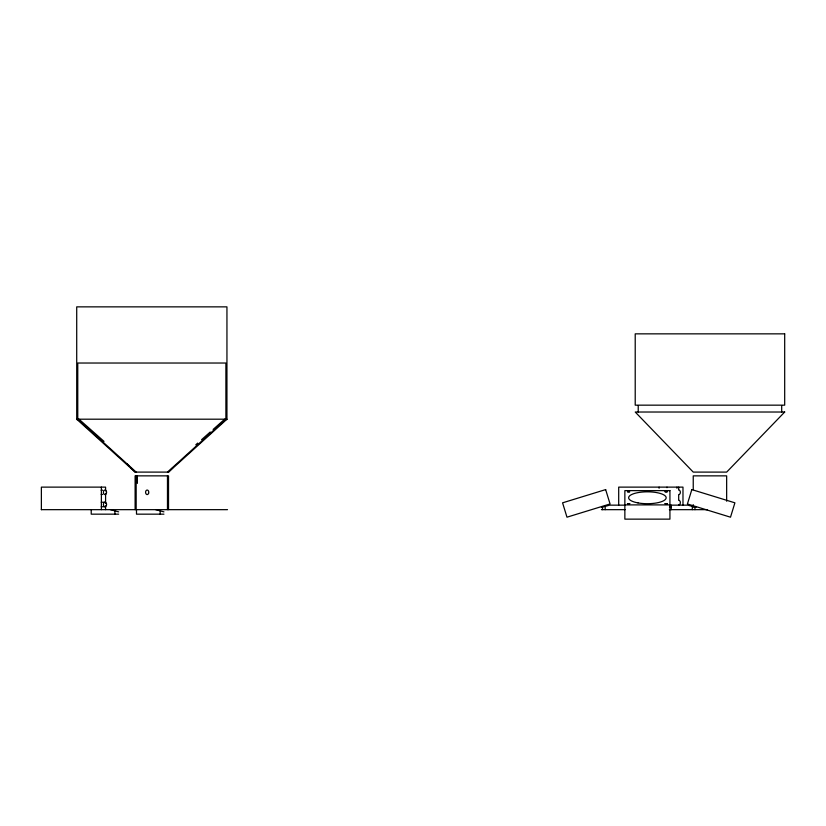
<?xml version="1.0" encoding="UTF-8"?>
<svg xmlns="http://www.w3.org/2000/svg" width="826" height="826" viewBox="0 0 826 826"><rect width="100%" height="100%" fill="white"/><g stroke="black" fill="none" stroke-linecap="round" stroke-linejoin="round"><path stroke-width="1.24" d="M618.695 505.151L618.705 487.123L682.978 487.123L682.978 505.44M77.086 419.525L135.113 472.1L168.545 472.1L173.006 467.485M167.492 472.1L225.89 419.195L225.89 363.027L77.768 363.027L77.768 419.195L136.166 472.1M168.545 472.1L226.582 419.525M195.793 444.801L197.724 443.087M201.575 439.68L210.238 431.998M213.129 429.437L224.693 419.195M601.421 507.37L609.681 505.151L625.168 505.151M76.715 419.195L226.944 419.195M78.46 419.525L76.715 419.525L76.715 306.859L226.944 306.859L226.944 419.525L224.042 419.525M101.226 502.229L104.985 502.229A2.251 1.59 -90 0 1 106.368 505.615A2.251 1.59 -90 0 1 103.611 505.615A2.251 1.59 -90 0 1 104.985 502.229M624.859 504.892L669.927 504.892M669.494 505.151L687.8 505.151L696.06 507.37M101.226 506.741L104.985 506.741M41.3 509.663L227.511 509.663M601.421 509.663L625.065 509.663M669.349 509.663L707.324 509.663M118.665 514.164L91.221 514.164L91.221 509.663M163.94 514.164L136.496 514.164L136.496 509.663M155.68 509.663L163.94 511.872M110.405 509.663L118.665 511.872M78.966 419.195L104.014 441.383M127.08 463.789L128.866 465.637M130.653 467.485L135.113 472.1M781.695 405.752L781.695 412.019M726.653 501.206L726.653 475.859L693.241 475.859L693.241 489.632M694.965 507.071L694.965 509.663M693.241 504.655L693.241 507.154M692.302 506.359L692.302 509.663M678.683 487.123L678.683 490.055A2.251 1.59 -90 0 1 680.356 492.306A2.251 1.59 -90 0 1 678.683 494.557L678.683 500.339A2.251 1.59 90 0 1 680.356 502.59A2.251 1.59 90 0 1 678.683 504.841M676.948 487.123L676.948 488.259M671.27 505.151L671.27 509.663M666.995 487.123L666.995 487.681M659.096 487.123L659.096 488.259M638.219 405.752L638.219 412.019M605.179 506.359L605.179 509.663M602.515 507.071L602.515 509.663M168.525 509.663L168.525 475.859L135.113 475.859L135.113 509.663M167.471 475.859L167.471 509.663M160.192 510.871L160.192 514.164M137.374 475.859L137.374 483.375M136.166 475.859L136.166 509.663M114.907 510.871L114.907 514.164M105.583 490.881L105.583 487.123L41.372 487.123L41.372 509.663M105.583 493.39L105.583 503.406M105.583 505.904L105.583 509.663M101.381 487.123L101.381 509.663M101.144 490.324A2.251 1.59 -90 0 1 102.661 490.324M102.661 494.278A2.251 1.59 -90 0 1 101.144 494.278M671.228 506.359A3.779 0.981 0 0 1 669.473 507.226M627.492 491.79L629.742 491.821L627.533 491.718M627.492 503.674L629.742 503.705L627.492 503.674M665.054 491.79L667.305 491.821L665.095 491.718M665.054 503.674L667.305 503.705L665.054 503.674M691.827 489.601L687.418 503.963L730.504 517.19L734.903 502.827L691.827 489.601M784.7 412.019L726.673 472.1L693.241 472.1L635.215 412.019L784.69 412.019M605.654 489.601L562.568 502.827L566.977 517.19L610.063 503.963L605.654 489.601M784.69 333.849L635.215 333.849L635.215 405.163L784.69 405.163L784.69 333.849M669.927 490.634L624.859 490.634L624.859 519.141L669.927 519.141L669.927 490.634M106.296 493.597A2.251 1.59 -90 0 0 105.129 490.055A2.251 1.59 -90 0 0 103.539 493.246A2.251 1.59 -90 0 0 106.296 493.597M148.566 493.432A2.251 1.59 -90 0 0 147.183 490.045A2.251 1.59 -90 0 0 145.799 493.432A2.251 1.59 -90 0 0 148.566 493.432M638.002 502.91A18.781 5.947 0 0 0 666.169 497.758A18.781 5.947 0 0 0 638.002 492.616A18.781 5.947 0 0 0 638.002 502.91"/></g></svg>
